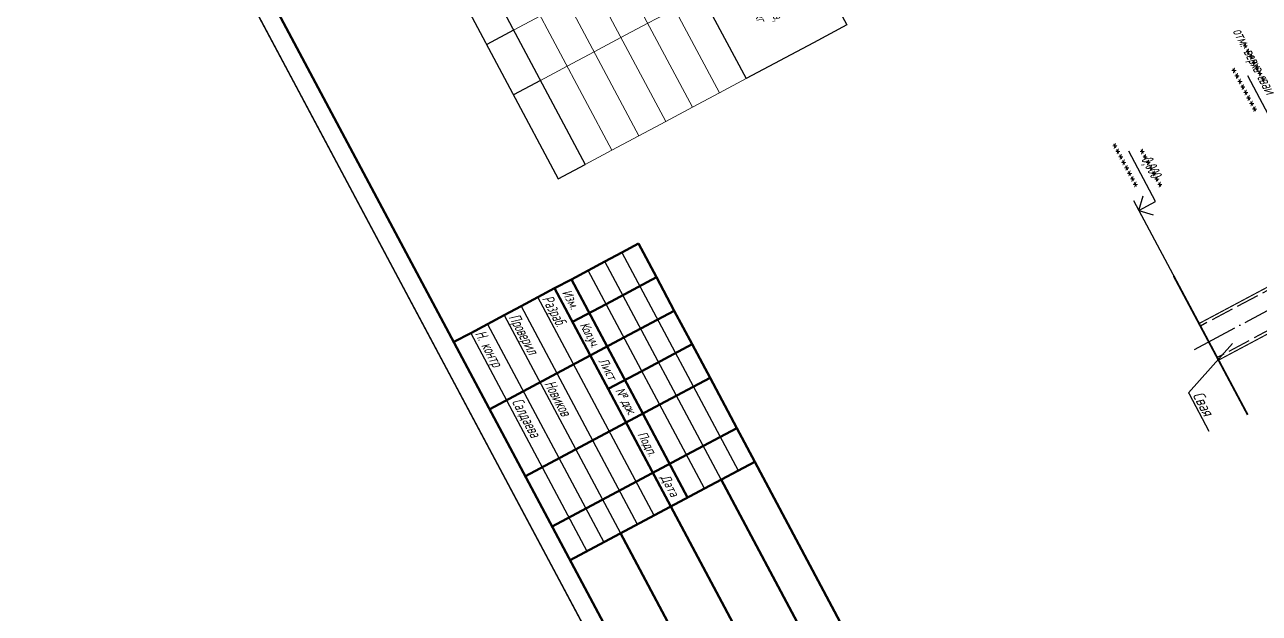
# Model space of a CAD drawing. Extents: x 5370511 to 5386565, y 1010429 to 1053793.
# Drawn here: x 5378429.4 to 5378753.9, y 1041152.3 to 1041307.2 of the extents above; entities that cross this region are included whole.
import ezdxf
from ezdxf import colors
from ezdxf.entities.mleader import LeaderData, LeaderLine
from ezdxf.enums import TextEntityAlignment as Align
from ezdxf.math import Vec2, Vec3

# ---------------------------------------------------------------- set-up
doc = ezdxf.new("R2010")
doc.units = 0
doc.linetypes.add('ACAD_ISO02W100', pattern=[15, 12, -3])
doc.linetypes.add('ACAD_ISO04W100', pattern=[30, 24, -3, 0, -3])
doc.layers.get('0').update_dxf_attribs({"linetype": 'CONTINUOUS'})
doc.layers.add('Строения', color=7, linetype='CONTINUOUS')
doc.styles.add('ГОСТ_НИПИ', font='gost_nipi.shx', dxfattribs={"oblique": 15})
doc.linetypes.add('земля', pattern='A,15,[35,ESKDSHAPES.SHX,S=1,R=0,X=0,Y=0],0.1', length=15.1)

# ---------------------------------------------------------------- blocks, each defined once
blk = doc.blocks.new('*U427')
at = {"lineweight": 50}
for p, q in [((-180, 60), (-190, 60)), ((-190, 55), (-190, 60)), ((-170, 60), (-180, 60)), ((-180, 45), (-180, 60)), ((-160, 60), (-170, 60)), ((-170, 45), (-170, 60)), ((-150, 60), (-160, 60)), ((-160, 45), (-160, 60)), ((-135, 60), (-150, 60)), ((-150, 45), (-150, 60)), ((-125, 60), (-135, 60)), ((-135, 45), (-135, 60)), ((-5, 60), (-125, 60)), ((-125, 45), (-125, 60)), ((-190, 50), (-190, 55)), ((-190, 45), (-190, 50)), ((-125, 50), (-5, 50)), ((-190, 40), (-190, 45)), ((-180, 45), (-180, 35)), ((-170, 45), (-170, 5)), ((-160, 45), (-160, 35)), ((-150, 45), (-150, 5)), ((-135, 45), (-135, 5)), ((-125, 45), (-125, 5)), ((-190, 35), (-190, 40)), ((-190, 40), (-125, 40)), ((-125, 35), (-190, 35)), ((-190, 30), (-190, 35)), ((-125, 35), (-55, 35)), ((-190, 25), (-190, 30)), ((-190, 20), (-190, 25)), ((-190, 20), (-190, 15)), ((-5, 20), (-125, 20)), ((-190, 15), (-190, 10)), ((-190, 10), (-190, 5))]:
    blk.add_line(p, q, dxfattribs=at)
at = {"lineweight": 25}
for p, q in [((-190, 55), (-125, 55)), ((-125, 50), (-190, 50)), ((-125, 45), (-190, 45)), ((-125, 30), (-190, 30)), ((-190, 25), (-125, 25)), ((-190, 20), (-125, 20)), ((-190, 15), (-125, 15)), ((-190, 10), (-125, 10))]:
    blk.add_line(p, q, dxfattribs=at)
at = {"lineweight": 50, "const_width": 0.4}
blk.add_lwpolyline([(-420, 297), (0, 297), (0, 0), (-420, 0)], close=True, dxfattribs=at)
at = {"lineweight": 50}
blk.add_lwpolyline([(-400, 5), (-5, 5), (-5, 292), (-400, 292)], close=True, dxfattribs=at)
at = {"char_height": 2.5, "attachment_point": 5, "style": 'ГОСТ_НИПИ'}
for s, width, insert in [('Изм.', 10, (-185.51, 37.4)), ('{\\T0.8;Кол.уч.}', 10, (-175, 37.15)), ('Лист', 10, (-164.75, 37.4)), ('{\\T0.8;№ док.}', 10, (-155.08, 37.42)), ('Подп.', 15, (-142.5, 37.15)), ('Дата', 10, (-130, 37.15))]:
    blk.add_mtext_dynamic_manual_height_columns(s, width=width, gutter_width=12.5, heights=[0], dxfattribs=dict(at, insert=insert))
at = {"style": 'ГОСТ_НИПИ', "oblique": 15}
blk.add_attdef('СКВОЗНАЯ_НУМЕРАЦИЯ', text='', height=3, dxfattribs=at).set_placement((-10, 288.5), align=Align.MIDDLE_CENTER)
at = {"style": 'ГОСТ_НИПИ', "oblique": 15, "width": 0.8}
for tag, p in [('ДАТА_СОГЛ_1', (-406.75, 146)), ('ДАТА_СОГЛ_2', (-401.75, 146)), ('ФАМИЛИЯ_СОГЛ_1', (-406.75, 111)), ('ФАМИЛИЯ_СОГЛ_2', (-401.75, 111)), ('ХАРАКТЕР_РАБОТЫ_СОГЛ_1', (-406.75, 91)), ('ХАРАКТЕР_РАБОТЫ_СОГЛ_2', (-401.75, 91))]:
    blk.add_attdef(tag, p, '', height=3, rotation=90, dxfattribs=at)
at = {"style": 'ГОСТ_НИПИ', "oblique": 15}
for tag, width, p in [('ОБОЗНАЧЕНИЕ_ДОКУМЕНТА', 0.8, (-65, 55)), ('НАИМЕНОВАНИЕ_ПРОЕКТА', 0.8, (-65, 42.5)), ('НАИМЕНОВАНИЕ_ОБЪЕКТА', 0.8, (-90, 27.5)), ('СТАДИЯ', 0.8, (-47.5, 25)), ('ЛИСТ', 0.8, (-32.5, 25)), ('ЛИСТОВ', 0.8, (-15, 25)), ('НАИМЕНОВАНИЕ_ЧЕРТЕЖА', 0.8, (-90, 12.5)), ('ПРЕДПРИЯТИЕ', 0.7, (-30.48, 12.55))]:
    blk.add_attdef(tag, text='', height=3, dxfattribs=dict(at, width=width)).set_placement(p, align=Align.MIDDLE_CENTER)
at = {"style": 'ГОСТ_НИПИ', "oblique": 15, "width": 0.8}
blk.add_attdef('РАЗРАБ', text='', height=3, dxfattribs=at).set_placement((-189.18, 32.18), align=Align.MIDDLE_LEFT)
for tag, p in [('ФАМИЛИЯ_5', (-169, 31)), ('ДАТА_1', (-134, 31)), ('ХАРАКТЕР_РАБОТЫ_1', (-189, 26)), ('ФАМИЛИЯ_1', (-169, 26)), ('ДАТА_2', (-134, 26)), ('ХАРАКТЕР_РАБОТЫ_2', (-189, 20.72)), ('ФАМИЛИЯ_2', (-169.15, 20.71)), ('ДАТА_3', (-134, 20.72)), ('ХАРАКТЕР_РАБОТЫ_3', (-189, 16)), ('ФАМИЛИЯ_3', (-169.01, 15.99)), ('ДАТА_4', (-134, 16)), ('ФАМИЛИЯ_6', (-169, 11)), ('ДАТА_5', (-134, 11)), ('ХАРАКТЕР_РАБОТЫ_4', (-189, 6)), ('ФАМИЛИЯ_4', (-169, 6)), ('ДАТА_6', (-134, 6))]:
    blk.add_attdef(tag, p, '', height=3, dxfattribs=at)
at = {"style": 'ГОСТ_НИПИ', "oblique": 15, "width": 0.8, "flags": 8}
blk.add_attdef('НКОНТР', text='', height=3, dxfattribs=at).set_placement((-189.36, 12.34), align=Align.MIDDLE_LEFT)
at = {"style": 'ГОСТ_НИПИ', "oblique": 15, "width": 0.8}
blk.add_attdef('ФОРМАТ', text='', height=3, dxfattribs=at).set_placement((-38.94, 0.42), align=Align.BOTTOM_CENTER)
blk = doc.blocks.new('*U805')
at = {"lineweight": 30}
for p, q in [((0, 0), (185, 0)), ((0, -30), (0, 0)), ((40, -30), (40, 0)), ((70, -30), (70, 0)), ((100, -30), (100, 0)), ((160, -8), (160, 0)), ((185, 0), (185, -10)), ((160, -8), (100, -8)), ((115, -30), (115, -8)), ((130, -30), (130, -8)), ((145, -30), (145, -8)), ((160, -30), (160, -8)), ((185, -10), (185, -30)), ((40, -30), (0, -30)), ((70, -30), (40, -30)), ((100, -30), (70, -30)), ((115, -30), (100, -30)), ((130, -30), (115, -30)), ((145, -30), (130, -30)), ((160, -30), (145, -30)), ((160, -30), (185, -30)), ((185, -30), (185, -30)), ((185, -30), (185, -30)), ((0, -78), (0, -86)), ((0, -78), (185, -78)), ((40, -78), (40, -86)), ((70, -86), (70, -78)), ((100, -78), (100, -86)), ((115, -78), (115, -86)), ((130, -78), (130, -86)), ((145, -78), (145, -86)), ((160, -78), (160, -86)), ((185, -86), (185, -78)), ((0, -86), (185, -86)), ((40, -86), (70, -86))]:
    blk.add_line(p, q, dxfattribs=at)
at = {"lineweight": 20}
for p, q in [((0, -30), (0, -38)), ((40, -30), (40, -38)), ((70, -30), (70, -38)), ((100, -30), (100, -38)), ((115, -30), (115, -38)), ((130, -30), (130, -38)), ((145, -30), (145, -38)), ((160, -30), (160, -38)), ((185, -30), (185, -38)), ((0, -38), (0, -46)), ((40, -38), (40, -46)), ((70, -38), (70, -46)), ((70, -38), (185, -38)), ((100, -38), (100, -46)), ((115, -38), (115, -46)), ((130, -38), (130, -46)), ((145, -38), (145, -46)), ((160, -38), (160, -46)), ((185, -38), (185, -46)), ((0, -46), (0, -54)), ((0, -46), (0, -54)), ((40, -46), (40, -54)), ((40, -46), (40, -54)), ((70, -46), (70, -54)), ((70, -46), (185, -46)), ((70, -46), (70, -54)), ((70, -46), (185, -46)), ((100, -46), (100, -54)), ((100, -46), (100, -54)), ((115, -46), (115, -54)), ((115, -46), (115, -54)), ((130, -46), (130, -54)), ((130, -46), (130, -54)), ((145, -46), (145, -54)), ((145, -46), (145, -54)), ((160, -46), (160, -54)), ((160, -46), (160, -54)), ((185, -46), (185, -54)), ((185, -46), (185, -54)), ((0, -54), (0, -62)), ((40, -54), (40, -62)), ((70, -54), (185, -54)), ((70, -54), (70, -62)), ((70, -54), (185, -54)), ((100, -54), (100, -62)), ((115, -54), (115, -62)), ((130, -54), (130, -62)), ((145, -54), (145, -62)), ((160, -54), (160, -62)), ((185, -54), (185, -62)), ((0, -62), (0, -70)), ((40, -62), (40, -70)), ((70, -62), (185, -62)), ((70, -62), (70, -70)), ((70, -62), (185, -62)), ((100, -62), (100, -70)), ((115, -62), (115, -70)), ((130, -62), (130, -70)), ((145, -62), (145, -70)), ((160, -62), (160, -70)), ((185, -62), (185, -70)), ((0, -70), (0, -78)), ((40, -70), (40, -78)), ((70, -70), (185, -70)), ((70, -70), (70, -78)), ((70, -70), (185, -70)), ((100, -70), (100, -78)), ((115, -70), (115, -78)), ((130, -70), (130, -78)), ((145, -70), (145, -78)), ((160, -70), (160, -78)), ((185, -70), (185, -78)), ((0, -78), (0, -86)), ((40, -78), (40, -86)), ((70, -78), (185, -78)), ((70, -78), (70, -86)), ((70, -78), (185, -78)), ((100, -78), (100, -86)), ((115, -78), (115, -86)), ((130, -78), (130, -86)), ((145, -78), (145, -86)), ((160, -78), (160, -86)), ((185, -78), (185, -86)), ((70, -86), (185, -86))]:
    blk.add_line(p, q, dxfattribs=at)
at = {"lineweight": 20, "style": 'ГОСТ_НИПИ'}
for s, insert, char_height, width, attachment_point in [('{\\W0.8;Техническая спецификация стали}', (92.5, 2.1), 3, 185, 8), ('{\\W0.8;Масса металла по элементам конструкций, кг}', (130, -4), 2.5, 60, 5), ('{\\W0.8;Наименование\\Pпрофиля\\PГОСТ, ТУ}', (20, -15), 2.5, 40, 5), ('{\\W0.8;Наименование или марка \\Pметалла\\PГОСТ, ТУ}', (55, -15), 2.5, 30, 5), ('{\\W0.8;Номер \\Pили размеры\\Pпрофиля,\\Pмм}', (85, -15), 2.5, 30, 5), ('{\\W0.8;Общая \\Pмасса,\\Pкг}', (172.5, -15), 2.5, 25, 5), ('           Итого:', (20, -82), 2.5, 40, 5)]:
    blk.add_mtext(s, dxfattribs=dict(at, insert=insert, char_height=char_height, width=width, attachment_point=attachment_point))
blk = doc.blocks.new('*U878')
at = {"ltscale": 100}
for p, q in [((3, 0), (-27.75, 0)), ((0, 0), (-2.83, 2.83)), ((0, 0), (2.83, 2.83))]:
    blk.add_line(p, q, dxfattribs=at)
at = {"color": 1, "ltscale": 0.35, "insert": (2.26, 9.9), "char_height": 3, "attachment_point": 1, "style": 'ГОСТ_НИПИ', "bg_fill": 3, "box_fill_scale": 1.5, "bg_fill_color": 256, "bg_fill_transparency": 0}
blk.add_mtext_dynamic_manual_height_columns('{\\C255;\\c16777215;*******}', width=12.6457, gutter_width=12.5, heights=[0], dxfattribs=at)
at = {"color": 1, "ltscale": 0.35, "insert": (5.31, 4.26), "char_height": 3, "attachment_point": 1, "style": 'ГОСТ_НИПИ'}
blk.add_mtext_dynamic_manual_height_columns('{\\C255;\\c16777215;********}', width=16.2559, gutter_width=12.5, heights=[3.52], dxfattribs=at)
at = {"ltscale": 100}
for p, q in [((0, 0), (0, 5)), ((0, 5), (15, 5))]:
    blk.add_line(p, q, dxfattribs=at)
at = {"style": 'ГОСТ_НИПИ', "oblique": 15, "width": 0.8}
blk.add_attdef('УРОВЕНЬ', text='', height=3, rotation=360, dxfattribs=at).set_placement((8.67, 7.98, -1), align=Align.MIDDLE)
blk.add_attdef('СУФФИКС', (5.39, 1.08), '', height=3, dxfattribs=at)
blk = doc.blocks.new('*U881')
at = {"ltscale": 100}
for p, q in [((3, 0), (-17.41, 0)), ((0, 0), (-2.83, -2.83)), ((0, 0), (0, -5)), ((0, 0), (2.83, -2.83))]:
    blk.add_line(p, q, dxfattribs=at)
at = {"color": 1, "ltscale": 0.35, "insert": (11.28, -0.1), "char_height": 3, "attachment_point": 1, "style": 'ГОСТ_НИПИ', "bg_fill": 3, "box_fill_scale": 1.5, "bg_fill_color": 256, "bg_fill_transparency": 0}
blk.add_mtext_dynamic_manual_height_columns('{\\C255;\\c16777215;*******}', width=12.6457, gutter_width=12.5, heights=[0], dxfattribs=at)
at = {"color": 1, "ltscale": 0.35, "insert": (5.31, -5.74), "char_height": 3, "attachment_point": 1, "style": 'ГОСТ_НИПИ'}
blk.add_mtext_dynamic_manual_height_columns('{\\C255;\\c16777215;********}', width=16.2559, gutter_width=12.5, heights=[3.52], dxfattribs=at)
at = {"ltscale": 100}
blk.add_line((0, -5), (15, -5), dxfattribs=at)
at = {"style": 'ГОСТ_НИПИ', "oblique": 15, "width": 0.8}
blk.add_attdef('УРОВЕНЬ', text='', height=3, rotation=360, dxfattribs=at).set_placement((17.68, -2.02, -1), align=Align.MIDDLE)
blk.add_attdef('СУФФИКС', (5.39, -8.92), '', height=3, dxfattribs=at)
blk = doc.blocks.new('_None')

msp = doc.modelspace()

# ---------------------------------------------------------------- block references
ref = msp.add_blockref('*U427', (5378627.121, 1041053.685), dxfattribs=dict(rotation=298.0491553101125))
ref.add_attrib('ХАРАКТЕР_РАБОТЫ_2', 'Проверил', (5378556.531, 1041230.227), dxfattribs={"height": 3, "rotation": 298.04916, "style": 'ГОСТ_НИПИ', "oblique": 15, "width": 0.8})
ref.add_attrib('ФАМИЛИЯ_2', 'Новиков', (5378565.863, 1041212.707), dxfattribs={"height": 3, "rotation": 298.04916, "style": 'ГОСТ_НИПИ', "oblique": 15, "width": 0.8})
ref.add_attrib('ФАМИЛИЯ_6', 'Салдаева', (5378557.36, 1041208.007), dxfattribs={"height": 3, "rotation": 298.04916, "style": 'ГОСТ_НИПИ', "oblique": 15, "width": 0.8})
ref.add_attrib('НКОНТР', 'Н. контр', dxfattribs={"height": 3, "rotation": 298.04916, "style": 'ГОСТ_НИПИ', "oblique": 15, "width": 0.8}).set_placement((5378548.968, 1041226.607), align=Align.MIDDLE_LEFT)
ref.add_attrib('РАЗРАБ', 'Разраб.', dxfattribs={"height": 3, "rotation": 298.04916, "style": 'ГОСТ_НИПИ', "oblique": 15, "width": 0.8}).set_placement((5378566.562, 1041235.777), align=Align.MIDDLE_LEFT)
at = {"rotation": 298.0491553101125}
msp.add_blockref('*U805', (5378558.531, 1041470.374), dxfattribs=at)

# ---------------------------------------------------------------- leaders
ml = msp.add_multileader_mtext('Standard')
ml.set_content('Свая ', color=256, style='ГОСТ_НИПИ')
ml.set_leader_properties()
ml.set_arrow_properties(name='NONE')
ml.build(insert=Vec2(0, 0))
ml.multileader.update_dxf_attribs({"text_left_attachment_type": 6, "text_right_attachment_type": 6, "dogleg_length": 0.36})
ctx = ml.context
ctx.base_point, ctx.char_height, ctx.landing_gap_size, ctx.plane_origin, ctx.plane_x_axis, ctx.plane_y_axis = Vec3(5378735.468, 1041210.043), 3, 0.5, Vec3(5378746.315, 1041224.443), Vec3(0.4702289, -0.8825445), Vec3(0.8825445, 0.4702289)
ctx.left_attachment, ctx.right_attachment, ctx.text_align_type = 6, 6, 1
notes = []
notes.append((ctx, [(0, (1, 1, 0), (5378735.299, 1041210.361), (0.4702289, -0.8825445), 0.36, [(0, [(5378746.903, 1041223.34)], 0, [])])]))
ctx.mtext.insert, ctx.mtext.text_direction, ctx.mtext.rotation, ctx.mtext.alignment, ctx.mtext.flow_direction = Vec3(5378740.509, 1041208.237), Vec3(0.4702289, -0.8825445), 5.2019391, 2, 5
for ctx, leaders in notes:
    for number, flags, end, landing, length, lines in leaders:
        leader = LeaderData()
        leader.index, (leader.has_last_leader_line, leader.has_dogleg_vector, leader.attachment_direction) = number, flags
        leader.last_leader_point, leader.dogleg_vector, leader.dogleg_length = Vec3(end), Vec3(landing), length
        for number, points, colour, breaks in lines:
            line = LeaderLine()
            line.index, line.vertices, line.color, line.breaks = number, Vec3.list(points), colors.encode_raw_color(colour), breaks
            leader.lines.append(line)
        ctx.leaders.append(leader)

# ---------------------------------------------------------------- next in the draw order: block references
at = {"layer": 'Строения'}
ref = msp.add_blockref('*U878', (5378722.225, 1041258.323), dxfattribs=dict(at, xscale=-1, rotation=298.0491553101125))
ref.add_attrib('УРОВЕНЬ', '0,000', dxfattribs={"layer": '0', "height": 3, "rotation": 298.04916, "style": 'ГОСТ_НИПИ', "oblique": 15, "width": 0.8}).set_placement((5378725.193, 1041269.726, -1), align=Align.MIDDLE)

# ---------------------------------------------------------------- next in the draw order: linework, layer by layer
at = {"linetype": 'ACAD_ISO04W100', "ltscale": 0.5}
msp.add_line((5378736.9, 1041221.754), (5378792.5, 1041251.378), dxfattribs=at)
at = {"linetype": 'ACAD_ISO02W100', "ltscale": 0.5}
for p, q in [((5378779.887, 1041249.982), (5378738.438, 1041227.893)), ((5378784.306, 1041241.689), (5378742.853, 1041219.607))]:
    msp.add_line(p, q, dxfattribs=at)
at = {"ltscale": 0.5, "const_width": 0.3}
for points in [[(5378779.534, 1041250.645), (5378738.083, 1041228.56)], [(5378784.659, 1041241.025), (5378743.208, 1041218.94)]]:
    msp.add_lwpolyline(points, dxfattribs=at)
at = {"linetype": 'земля', "const_width": 0.5}
msp.add_lwpolyline([(5378731.397, 1041241.107), (5378750.88, 1041204.541)], dxfattribs=at)

# ---------------------------------------------------------------- next in the draw order: block references
at = {"layer": 'Строения'}
ref = msp.add_blockref('*U881', (5378762.374, 1041282.851), dxfattribs=dict(at, xscale=-1, rotation=298.0491553101125))
ref.add_attrib('УРОВЕНЬ', 'отм. верха сваи', dxfattribs={"layer": '0', "height": 3, "rotation": 298.04916, "style": 'ГОСТ_НИПИ', "oblique": 15, "width": 0.8}).set_placement((5378752.279, 1041297.507, -1), align=Align.MIDDLE)

doc.saveas('drawing.dxf')
